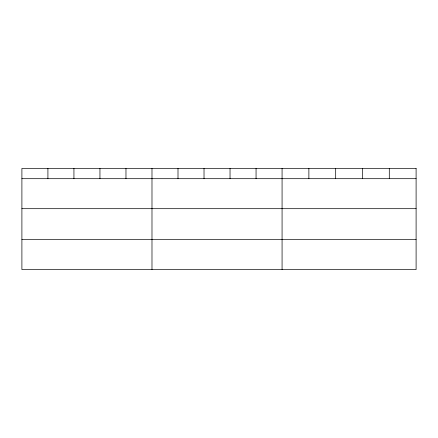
<?xml version="1.0" encoding="UTF-8"?>
<svg xmlns="http://www.w3.org/2000/svg" width="438" height="438" viewBox="0 0 438 438"><rect width="100%" height="100%" fill="white"/><g stroke="black" fill="none" stroke-linecap="round" stroke-linejoin="round"><path stroke-width="0.66" d="M21.9 178.688L416.1 178.688M21.9 208.685L416.1 208.685M21.9 239.586L416.1 239.586M389.294 168.422L389.294 178.688M362.489 168.422L362.489 178.688M335.683 168.422L335.683 178.688M308.878 168.422L308.878 178.688M282.072 168.422L282.072 269.578M256.055 168.422L256.055 178.688M230.038 168.422L230.038 178.688M204.02 168.422L204.02 178.688M178.003 168.422L178.003 178.688M151.986 168.422L151.986 269.578M125.969 168.422L125.969 178.688M99.952 168.422L99.952 178.688M73.934 168.422L73.934 178.688M47.917 168.422L47.917 178.688M416.1 168.422L21.9 168.422L21.9 269.578L416.1 269.578L416.1 168.422"/></g></svg>
